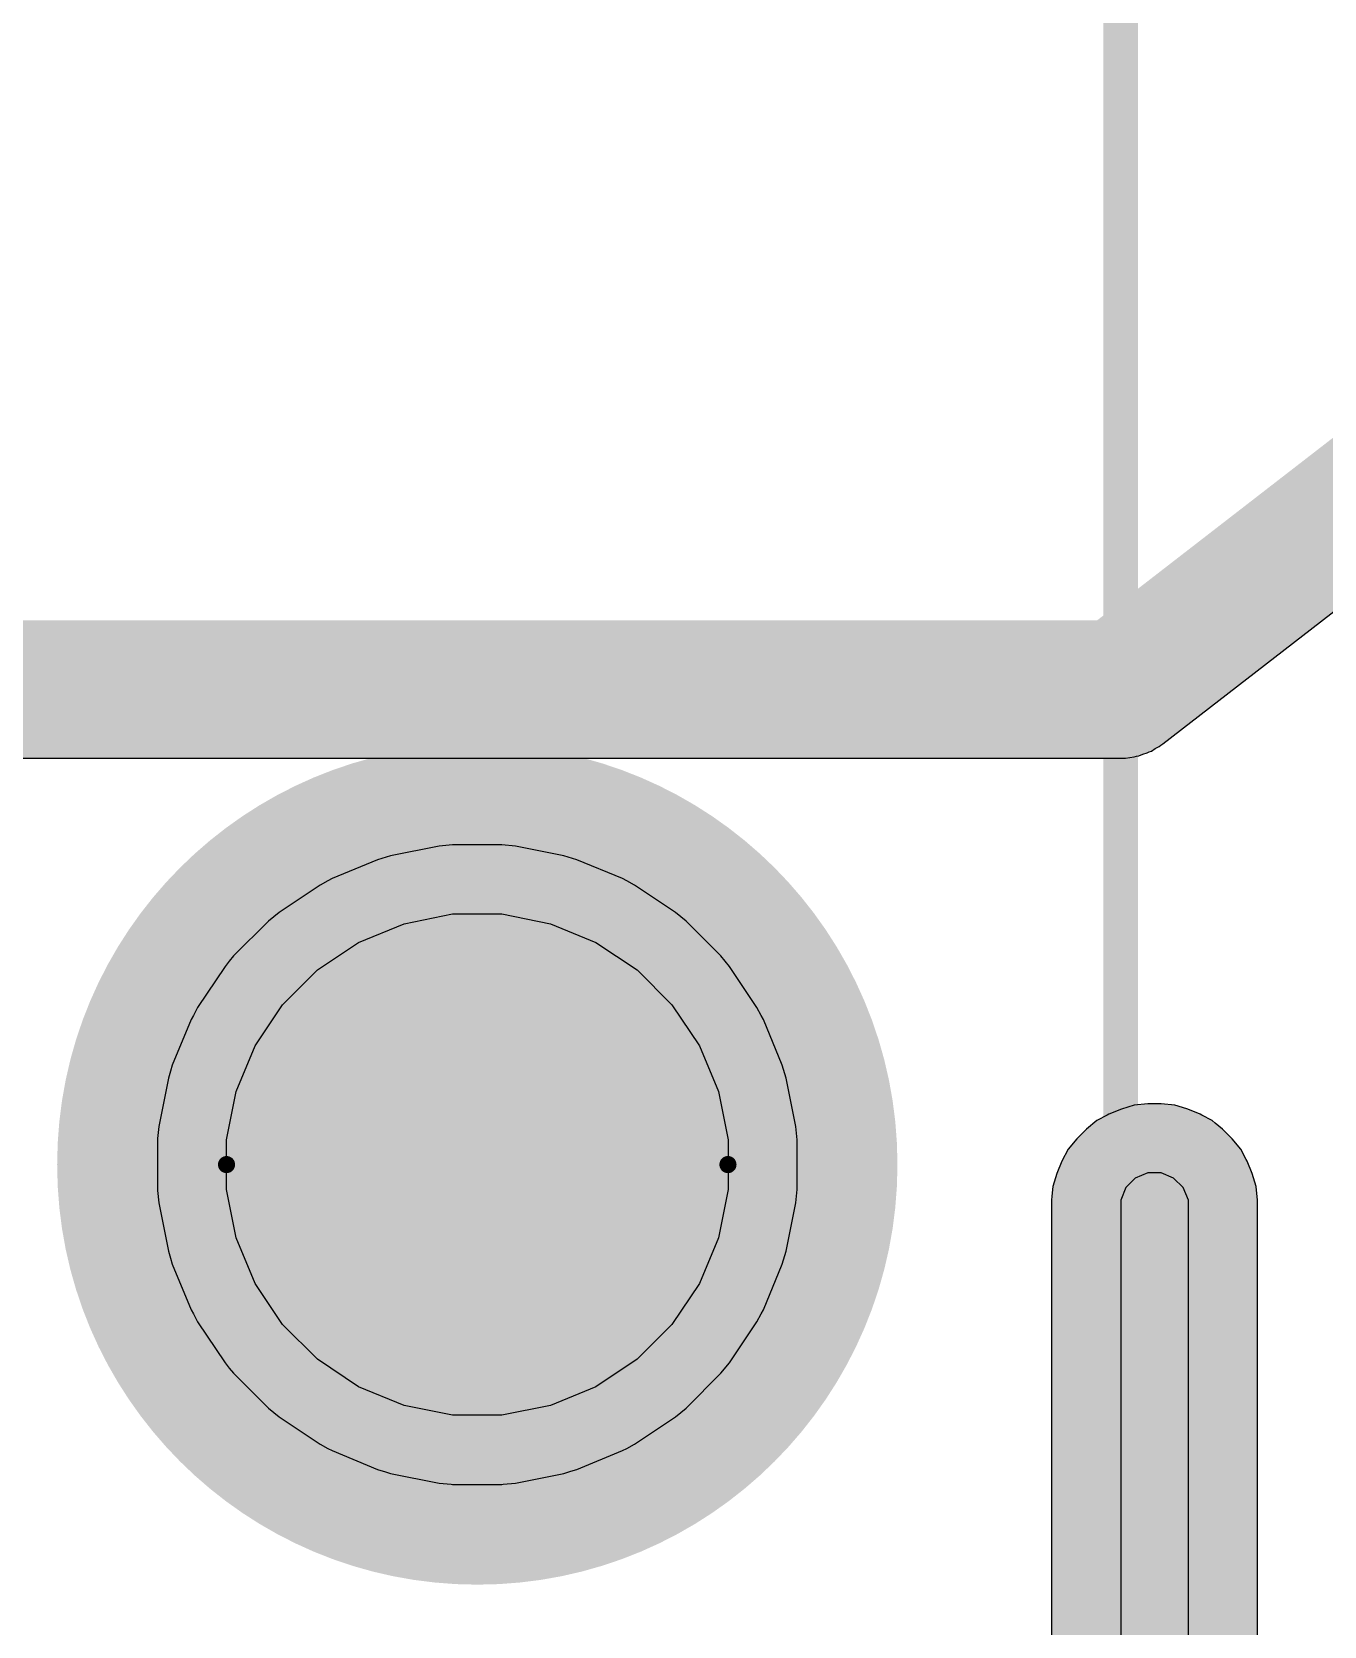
# Model space of a CAD drawing. Header units: inches. Extents: x -5 to 5450, y -4 to 5452.
# Drawn here: x 76.29 to 85.83, y 32.32 to 44.09 of the extents above; entities that cross this region are included whole.
import ezdxf

# ---------------------------------------------------------------- set-up
doc = ezdxf.new("R2010")
doc.units = ezdxf.units.IN
for name, color, linetype in [('Board_outline', 216, 'Continuous'), ('Bottom Layer', 5, 'Continuous'), ('Bottom Solder', 6, 'Continuous'), ('Ground', 76, 'Continuous'), ('Multi-Layer', 9, 'Continuous'), ('Pad Holes', 156, 'Continuous'), ('Power', 16, 'Continuous'), ('Top Layer', 1, 'Continuous'), ('Top Overlay', 2, 'Continuous'), ('Top Solder', 216, 'Continuous')]:
    doc.layers.add(name, color=color, linetype=linetype)

# ---------------------------------------------------------------- blocks, each defined once
blk = doc.blocks.new('S______152')
at = {"layer": 'Bottom Layer'}
h = blk.add_hatch(color=5, dxfattribs=at)
edge = h.paths.add_edge_path()
edge.add_arc((0, 0), 3, 0, 360)
at = {"layer": 'Bottom Solder'}
h = blk.add_hatch(color=6, dxfattribs=at)
edge = h.paths.add_edge_path()
edge.add_arc((0, 0), 3.102, 0, 360)
at = {"layer": 'Ground'}
h = blk.add_hatch(color=76, dxfattribs=at)
edge = h.paths.add_edge_path()
edge.add_arc((0, 0), 2.358, 0, 360)
at = {"layer": 'Multi-Layer'}
h = blk.add_hatch(color=9, dxfattribs=at)
edge = h.paths.add_edge_path()
edge.add_arc((0, 0), 3, 0, 360)
at = {"layer": 'Pad Holes'}
h = blk.add_hatch(color=7, dxfattribs=at)
edge = h.paths.add_edge_path()
edge.add_arc((0, 0), 1.85, 0, 360)
at = {"layer": 'Power'}
h = blk.add_hatch(color=16, dxfattribs=at)
edge = h.paths.add_edge_path()
edge.add_arc((0, 0), 2.358, 0, 360)
at = {"layer": 'Top Layer'}
h = blk.add_hatch(color=1, dxfattribs=at)
edge = h.paths.add_edge_path()
edge.add_arc((0, 0), 3, 0, 360)
at = {"layer": 'Top Solder'}
h = blk.add_hatch(color=216, dxfattribs=at)
edge = h.paths.add_edge_path()
edge.add_arc((0, 0), 3.102, 0, 360)

msp = doc.modelspace()

# ---------------------------------------------------------------- linework, layer by layer
at = {"layer": 'Board_outline'}
for points in [[(84.33, 39.237, 0.254, 0.254, 0), (87.5, 41.691, 0.254, 0.254, 0)], [(84.33, 39.237, 0.254, 0.254, 0), (87.5, 41.691, 0.254, 0.254, 0)], [(12.33, 39.237, 0.254, 0.254, 0), (84.33, 39.237, 0.254, 0.254, 0)], [(12.33, 39.237, 0.254, 0.254, 0), (84.33, 39.237, 0.254, 0.254, 0)], [(84.33, 35.414, 0.254, 0.254, -1), (84.83, 35.414, 0.254, 0.254, 0)], [(84.33, 30.414, 0.254, 0.254, 0), (84.33, 35.414, 0.254, 0.254, 0)], [(84.83, 30.414, 0.254, 0.254, 0), (84.83, 35.414, 0.254, 0.254, 0)]]:
    msp.add_lwpolyline(points, format="xyseb", dxfattribs=at)
for points in [[(84.266, 39.237, 0.127, 0.127, 1), (84.393, 39.237, 0.127, 0.127, 1)], [(84.266, 39.237, 0.127, 0.127, 1), (84.393, 39.237, 0.127, 0.127, 1)], [(84.266, 39.237, 0.127, 0.127, 1), (84.393, 39.237, 0.127, 0.127, 1)], [(84.266, 39.237, 0.127, 0.127, 1), (84.393, 39.237, 0.127, 0.127, 1)], [(81.431, 35.726, 0.127, 0.127, 1), (77.729, 35.726, 0.127, 0.127, 1)], [(77.697, 35.726, 0.0635, 0.0635, 1), (77.76, 35.726, 0.0635, 0.0635, 1)], [(81.399, 35.726, 0.0635, 0.0635, 1), (81.462, 35.726, 0.0635, 0.0635, 1)], [(84.266, 35.414, 0.127, 0.127, 1), (84.393, 35.414, 0.127, 0.127, 1)], [(84.266, 35.414, 0.127, 0.127, 1), (84.393, 35.414, 0.127, 0.127, 1)], [(84.766, 35.414, 0.127, 0.127, 1), (84.893, 35.414, 0.127, 0.127, 1)], [(84.766, 35.414, 0.127, 0.127, 1), (84.893, 35.414, 0.127, 0.127, 1)]]:
    msp.add_lwpolyline(points, format="xyseb", close=True, dxfattribs=at)
at = {"layer": 'Ground'}
for p, q in [((84.642, 38.834), (87.813, 41.288)), ((84.365, 38.728), (84.397, 38.733)), ((84.397, 38.733), (84.429, 38.737)), ((84.429, 38.737), (84.446, 38.742)), ((84.446, 38.742), (84.464, 38.745)), ((84.464, 38.745), (84.494, 38.756)), ((84.494, 38.756), (84.525, 38.766)), ((84.525, 38.766), (84.541, 38.774)), ((84.541, 38.774), (84.557, 38.78)), ((84.557, 38.78), (84.585, 38.798)), ((84.585, 38.798), (84.613, 38.813)), ((84.613, 38.813), (84.627, 38.824)), ((84.627, 38.824), (84.642, 38.834)), ((12.33, 38.727), (84.33, 38.727)), ((84.33, 38.727), (84.347, 38.728)), ((84.347, 38.728), (84.365, 38.728)), ((79.298, 38.077), (78.94, 38.006)), ((79.397, 38.087), (79.298, 38.077)), ((79.762, 38.087), (79.397, 38.087)), ((79.397, 38.087), (79.397, 38.087)), ((79.397, 38.087), (79.397, 38.087)), ((79.862, 38.077), (79.762, 38.087)), ((80.219, 38.006), (79.862, 38.077)), ((78.844, 37.977), (78.508, 37.838)), ((78.94, 38.006), (78.844, 37.977)), ((78.94, 38.006), (78.94, 38.006)), ((80.315, 37.977), (80.219, 38.006)), ((80.652, 37.838), (80.315, 37.977)), ((78.419, 37.79), (78.116, 37.588)), ((78.477, 37.821), (78.419, 37.79)), ((78.508, 37.838), (78.477, 37.821)), ((80.683, 37.821), (80.652, 37.838)), ((80.74, 37.79), (80.683, 37.821)), ((81.043, 37.588), (80.74, 37.79)), ((78.116, 37.588), (78.039, 37.524)), ((81.082, 37.556), (81.043, 37.588)), ((81.121, 37.524), (81.082, 37.556)), ((78.039, 37.524), (77.781, 37.267)), ((81.378, 37.267), (81.121, 37.524)), ((77.749, 37.228), (77.718, 37.189)), ((77.781, 37.267), (77.749, 37.228)), ((81.442, 37.189), (81.378, 37.267)), ((77.718, 37.189), (77.515, 36.886)), ((81.644, 36.886), (81.442, 37.189)), ((77.515, 36.886), (77.484, 36.828)), ((81.675, 36.828), (81.644, 36.886)), ((77.468, 36.798), (77.328, 36.461)), ((77.484, 36.828), (77.468, 36.798)), ((81.692, 36.798), (81.675, 36.828)), ((81.831, 36.461), (81.692, 36.798)), ((77.315, 36.416), (77.299, 36.365)), ((77.328, 36.461), (77.315, 36.416)), ((81.86, 36.365), (81.831, 36.461)), ((77.299, 36.365), (77.228, 36.008)), ((81.931, 36.008), (81.86, 36.365)), ((81.86, 36.365), (81.86, 36.365)), ((84.43, 36.165), (84.335, 36.136)), ((84.53, 36.175), (84.43, 36.165)), ((84.629, 36.175), (84.53, 36.175)), ((84.53, 36.175), (84.53, 36.175)), ((84.53, 36.175), (84.53, 36.175)), ((84.729, 36.165), (84.629, 36.175)), ((84.629, 36.175), (84.629, 36.175)), ((84.629, 36.175), (84.629, 36.175)), ((84.787, 36.147), (84.729, 36.165)), ((84.825, 36.136), (84.787, 36.147)), ((84.154, 36.051), (84.077, 35.987)), ((84.231, 36.092), (84.154, 36.051)), ((84.243, 36.098), (84.231, 36.092)), ((84.335, 36.136), (84.243, 36.098)), ((84.243, 36.098), (84.243, 36.098)), ((84.243, 36.098), (84.243, 36.098)), ((84.243, 36.098), (84.243, 36.098)), ((84.917, 36.098), (84.825, 36.136)), ((84.825, 36.136), (84.825, 36.136)), ((84.825, 36.136), (84.825, 36.136)), ((84.93, 36.091), (84.917, 36.098)), ((84.917, 36.098), (84.917, 36.098)), ((84.917, 36.098), (84.917, 36.098)), ((84.917, 36.098), (84.917, 36.098)), ((85.005, 36.051), (84.93, 36.091)), ((85.027, 36.033), (85.005, 36.051)), ((85.005, 36.051), (85.005, 36.051)), ((85.005, 36.051), (85.005, 36.051)), ((85.082, 35.987), (85.027, 36.033)), ((77.219, 35.918), (77.218, 35.908)), ((77.218, 35.908), (77.218, 35.726)), ((77.228, 36.008), (77.219, 35.918)), ((81.941, 35.908), (81.931, 36.008)), ((81.941, 35.726), (81.941, 35.908)), ((81.941, 35.908), (81.941, 35.908)), ((81.941, 35.908), (81.941, 35.908)), ((84.007, 35.917), (83.943, 35.84)), ((84.077, 35.987), (84.007, 35.917)), ((85.153, 35.917), (85.082, 35.987)), ((85.216, 35.84), (85.153, 35.917)), ((83.943, 35.84), (83.896, 35.751)), ((85.257, 35.763), (85.216, 35.84)), ((77.218, 35.726), (77.218, 35.543)), ((81.941, 35.543), (81.941, 35.726)), ((83.896, 35.751), (83.858, 35.659)), ((83.896, 35.751), (83.896, 35.751)), ((83.896, 35.751), (83.896, 35.751)), ((85.263, 35.751), (85.257, 35.763)), ((85.301, 35.659), (85.263, 35.751)), ((85.263, 35.751), (85.263, 35.751)), ((85.263, 35.751), (85.263, 35.751)), ((85.263, 35.751), (85.263, 35.751)), ((83.829, 35.564), (83.822, 35.493)), ((83.858, 35.659), (83.829, 35.564)), ((85.33, 35.564), (85.301, 35.659)), ((85.34, 35.464), (85.33, 35.564)), ((77.218, 35.543), (77.219, 35.534)), ((77.219, 35.534), (77.228, 35.444)), ((77.228, 35.444), (77.299, 35.086)), ((81.86, 35.086), (81.931, 35.444)), ((81.931, 35.444), (81.941, 35.543)), ((81.941, 35.543), (81.941, 35.543)), ((81.941, 35.543), (81.941, 35.543)), ((83.822, 35.493), (83.819, 35.464)), ((83.819, 35.464), (83.819, 35.414)), ((85.34, 35.414), (85.34, 35.464)), ((85.34, 35.464), (85.34, 35.464)), ((85.34, 35.464), (85.34, 35.464)), ((83.819, 35.414), (83.819, 30.414)), ((85.34, 30.414), (85.34, 35.414)), ((77.299, 35.086), (77.315, 35.035)), ((81.831, 34.99), (81.86, 35.086)), ((81.86, 35.086), (81.86, 35.086)), ((77.315, 35.035), (77.328, 34.99)), ((77.328, 34.99), (77.468, 34.654)), ((81.692, 34.654), (81.831, 34.99)), ((77.468, 34.654), (77.484, 34.623)), ((77.484, 34.623), (77.515, 34.565)), ((81.644, 34.565), (81.675, 34.623)), ((81.675, 34.623), (81.692, 34.654)), ((77.515, 34.565), (77.718, 34.262)), ((81.442, 34.262), (81.644, 34.565)), ((77.718, 34.262), (77.749, 34.223)), ((81.378, 34.185), (81.442, 34.262)), ((77.749, 34.223), (77.781, 34.185)), ((77.781, 34.185), (78.039, 33.927)), ((81.121, 33.927), (81.378, 34.185)), ((78.039, 33.927), (78.116, 33.863)), ((81.082, 33.895), (81.121, 33.927)), ((78.116, 33.863), (78.419, 33.661)), ((80.74, 33.661), (81.043, 33.863)), ((81.043, 33.863), (81.082, 33.895)), ((78.419, 33.661), (78.477, 33.63)), ((78.477, 33.63), (78.508, 33.614)), ((78.508, 33.614), (78.844, 33.474)), ((80.315, 33.474), (80.652, 33.614)), ((80.652, 33.614), (80.683, 33.63)), ((80.683, 33.63), (80.74, 33.661)), ((78.844, 33.474), (78.903, 33.457)), ((78.903, 33.457), (78.94, 33.445)), ((78.94, 33.445), (79.298, 33.374)), ((79.862, 33.374), (80.219, 33.445)), ((80.219, 33.445), (80.27, 33.461)), ((80.27, 33.461), (80.315, 33.474)), ((79.298, 33.374), (79.388, 33.365)), ((79.388, 33.365), (79.397, 33.364)), ((79.397, 33.364), (79.762, 33.364)), ((79.762, 33.364), (79.772, 33.365)), ((79.772, 33.365), (79.862, 33.374))]:
    msp.add_line(p, q, dxfattribs=at)
for points in [[(84.33, 39.237, 1.016, 1.016, 0), (87.5, 41.691, 1.016, 1.016, 0)], [(12.33, 39.237, 1.016, 1.016, 0), (84.33, 39.237, 1.016, 1.016, 0)], [(79.04, 37.505, 1.016, 1.016, 0), (79.397, 37.577, 1.016, 1.016, 0)], [(79.397, 37.577, 1.016, 1.016, 0), (79.762, 37.577, 1.016, 1.016, 0)], [(79.762, 37.577, 1.016, 1.016, 0), (80.12, 37.505, 1.016, 1.016, 0)], [(78.703, 37.366, 1.016, 1.016, 0), (79.04, 37.505, 1.016, 1.016, 0)], [(80.12, 37.505, 1.016, 1.016, 0), (80.456, 37.366, 1.016, 1.016, 0)], [(78.4, 37.163, 1.016, 1.016, 0), (78.703, 37.366, 1.016, 1.016, 0)], [(80.456, 37.366, 1.016, 1.016, 0), (80.76, 37.163, 1.016, 1.016, 0)], [(78.142, 36.906, 1.016, 1.016, 0), (78.4, 37.163, 1.016, 1.016, 0)], [(80.76, 37.163, 1.016, 1.016, 0), (81.017, 36.906, 1.016, 1.016, 0)], [(77.939, 36.602, 1.016, 1.016, 0), (78.142, 36.906, 1.016, 1.016, 0)], [(81.017, 36.906, 1.016, 1.016, 0), (81.22, 36.602, 1.016, 1.016, 0)], [(77.8, 36.266, 1.016, 1.016, 0), (77.939, 36.602, 1.016, 1.016, 0)], [(81.22, 36.602, 1.016, 1.016, 0), (81.36, 36.266, 1.016, 1.016, 0)], [(77.729, 35.908, 1.016, 1.016, 0), (77.8, 36.266, 1.016, 1.016, 0)], [(81.36, 36.266, 1.016, 1.016, 0), (81.431, 35.908, 1.016, 1.016, 0)], [(77.729, 35.726, 1.016, 1.016, 0), (77.729, 35.908, 1.016, 1.016, 0)], [(81.431, 35.726, 1.016, 1.016, 0), (81.431, 35.908, 1.016, 1.016, 0)], [(77.729, 35.543, 1.016, 1.016, 0), (77.729, 35.726, 1.016, 1.016, 0)], [(81.431, 35.543, 1.016, 1.016, 0), (81.431, 35.726, 1.016, 1.016, 0)], [(84.438, 35.626, 1.016, 1.016, 0), (84.53, 35.664, 1.016, 1.016, 0)], [(84.53, 35.664, 1.016, 1.016, 0), (84.629, 35.664, 1.016, 1.016, 0)], [(84.629, 35.664, 1.016, 1.016, 0), (84.721, 35.626, 1.016, 1.016, 0)], [(77.729, 35.543, 1.016, 1.016, 0), (77.8, 35.186, 1.016, 1.016, 0)], [(81.36, 35.186, 1.016, 1.016, 0), (81.431, 35.543, 1.016, 1.016, 0)], [(84.33, 35.464, 1.016, 1.016, 0), (84.368, 35.556, 1.016, 1.016, 0)], [(84.368, 35.556, 1.016, 1.016, 0), (84.438, 35.626, 1.016, 1.016, 0)], [(84.721, 35.626, 1.016, 1.016, 0), (84.792, 35.556, 1.016, 1.016, 0)], [(84.792, 35.556, 1.016, 1.016, 0), (84.83, 35.464, 1.016, 1.016, 0)], [(84.33, 35.414, 1.016, 1.016, 0), (84.33, 35.464, 1.016, 1.016, 0)], [(84.33, 30.414, 1.016, 1.016, 0), (84.33, 35.414, 1.016, 1.016, 0)], [(84.83, 35.414, 1.016, 1.016, 0), (84.83, 35.464, 1.016, 1.016, 0)], [(84.83, 30.414, 1.016, 1.016, 0), (84.83, 35.414, 1.016, 1.016, 0)], [(77.8, 35.186, 1.016, 1.016, 0), (77.939, 34.849, 1.016, 1.016, 0)], [(81.22, 34.849, 1.016, 1.016, 0), (81.36, 35.186, 1.016, 1.016, 0)], [(77.939, 34.849, 1.016, 1.016, 0), (78.142, 34.546, 1.016, 1.016, 0)], [(81.017, 34.546, 1.016, 1.016, 0), (81.22, 34.849, 1.016, 1.016, 0)], [(78.142, 34.546, 1.016, 1.016, 0), (78.4, 34.288, 1.016, 1.016, 0)], [(80.76, 34.288, 1.016, 1.016, 0), (81.017, 34.546, 1.016, 1.016, 0)], [(78.4, 34.288, 1.016, 1.016, 0), (78.703, 34.085, 1.016, 1.016, 0)], [(80.456, 34.085, 1.016, 1.016, 0), (80.76, 34.288, 1.016, 1.016, 0)], [(78.703, 34.085, 1.016, 1.016, 0), (79.04, 33.946, 1.016, 1.016, 0)], [(80.12, 33.946, 1.016, 1.016, 0), (80.456, 34.085, 1.016, 1.016, 0)], [(79.04, 33.946, 1.016, 1.016, 0), (79.397, 33.875, 1.016, 1.016, 0)], [(79.397, 33.875, 1.016, 1.016, 0), (79.762, 33.875, 1.016, 1.016, 0)], [(79.762, 33.875, 1.016, 1.016, 0), (80.12, 33.946, 1.016, 1.016, 0)]]:
    msp.add_lwpolyline(points, format="xyseb", dxfattribs=at)
for points in [[(84.076, 39.237, 0.508, 0.508, 1), (84.584, 39.237, 0.508, 0.508, 1)], [(84.076, 39.237, 0.508, 0.508, 1), (84.584, 39.237, 0.508, 0.508, 1)], [(79.143, 37.577, 0.508, 0.508, 1), (79.651, 37.577, 0.508, 0.508, 1)], [(79.143, 37.577, 0.508, 0.508, 1), (79.651, 37.577, 0.508, 0.508, 1)], [(79.508, 37.577, 0.508, 0.508, 1), (80.016, 37.577, 0.508, 0.508, 1)], [(79.508, 37.577, 0.508, 0.508, 1), (80.016, 37.577, 0.508, 0.508, 1)], [(78.786, 37.505, 0.508, 0.508, 1), (79.294, 37.505, 0.508, 0.508, 1)], [(78.786, 37.505, 0.508, 0.508, 1), (79.294, 37.505, 0.508, 0.508, 1)], [(79.866, 37.505, 0.508, 0.508, 1), (80.374, 37.505, 0.508, 0.508, 1)], [(79.866, 37.505, 0.508, 0.508, 1), (80.374, 37.505, 0.508, 0.508, 1)], [(78.449, 37.366, 0.508, 0.508, 1), (78.957, 37.366, 0.508, 0.508, 1)], [(78.449, 37.366, 0.508, 0.508, 1), (78.957, 37.366, 0.508, 0.508, 1)], [(80.202, 37.366, 0.508, 0.508, 1), (80.71, 37.366, 0.508, 0.508, 1)], [(80.202, 37.366, 0.508, 0.508, 1), (80.71, 37.366, 0.508, 0.508, 1)], [(78.146, 37.163, 0.508, 0.508, 1), (78.654, 37.163, 0.508, 0.508, 1)], [(78.146, 37.163, 0.508, 0.508, 1), (78.654, 37.163, 0.508, 0.508, 1)], [(80.506, 37.163, 0.508, 0.508, 1), (81.014, 37.163, 0.508, 0.508, 1)], [(80.506, 37.163, 0.508, 0.508, 1), (81.014, 37.163, 0.508, 0.508, 1)], [(77.888, 36.906, 0.508, 0.508, 1), (78.396, 36.906, 0.508, 0.508, 1)], [(77.888, 36.906, 0.508, 0.508, 1), (78.396, 36.906, 0.508, 0.508, 1)], [(80.763, 36.906, 0.508, 0.508, 1), (81.271, 36.906, 0.508, 0.508, 1)], [(80.763, 36.906, 0.508, 0.508, 1), (81.271, 36.906, 0.508, 0.508, 1)], [(77.685, 36.602, 0.508, 0.508, 1), (78.193, 36.602, 0.508, 0.508, 1)], [(77.685, 36.602, 0.508, 0.508, 1), (78.193, 36.602, 0.508, 0.508, 1)], [(80.966, 36.602, 0.508, 0.508, 1), (81.474, 36.602, 0.508, 0.508, 1)], [(80.966, 36.602, 0.508, 0.508, 1), (81.474, 36.602, 0.508, 0.508, 1)], [(77.546, 36.266, 0.508, 0.508, 1), (78.054, 36.266, 0.508, 0.508, 1)], [(77.546, 36.266, 0.508, 0.508, 1), (78.054, 36.266, 0.508, 0.508, 1)], [(81.106, 36.266, 0.508, 0.508, 1), (81.614, 36.266, 0.508, 0.508, 1)], [(81.106, 36.266, 0.508, 0.508, 1), (81.614, 36.266, 0.508, 0.508, 1)], [(77.475, 35.908, 0.508, 0.508, 1), (77.983, 35.908, 0.508, 0.508, 1)], [(77.475, 35.908, 0.508, 0.508, 1), (77.983, 35.908, 0.508, 0.508, 1)], [(81.177, 35.908, 0.508, 0.508, 1), (81.685, 35.908, 0.508, 0.508, 1)], [(81.177, 35.908, 0.508, 0.508, 1), (81.685, 35.908, 0.508, 0.508, 1)], [(77.475, 35.726, 0.508, 0.508, 1), (77.983, 35.726, 0.508, 0.508, 1)], [(77.475, 35.726, 0.508, 0.508, 1), (77.983, 35.726, 0.508, 0.508, 1)], [(81.177, 35.726, 0.508, 0.508, 1), (81.685, 35.726, 0.508, 0.508, 1)], [(81.177, 35.726, 0.508, 0.508, 1), (81.685, 35.726, 0.508, 0.508, 1)], [(84.276, 35.664, 0.508, 0.508, 1), (84.784, 35.664, 0.508, 0.508, 1)], [(84.276, 35.664, 0.508, 0.508, 1), (84.784, 35.664, 0.508, 0.508, 1)], [(84.375, 35.664, 0.508, 0.508, 1), (84.883, 35.664, 0.508, 0.508, 1)], [(84.375, 35.664, 0.508, 0.508, 1), (84.883, 35.664, 0.508, 0.508, 1)], [(77.475, 35.543, 0.508, 0.508, 1), (77.983, 35.543, 0.508, 0.508, 1)], [(77.475, 35.543, 0.508, 0.508, 1), (77.983, 35.543, 0.508, 0.508, 1)], [(81.177, 35.543, 0.508, 0.508, 1), (81.685, 35.543, 0.508, 0.508, 1)], [(81.177, 35.543, 0.508, 0.508, 1), (81.685, 35.543, 0.508, 0.508, 1)], [(84.114, 35.556, 0.508, 0.508, 1), (84.622, 35.556, 0.508, 0.508, 1)], [(84.114, 35.556, 0.508, 0.508, 1), (84.622, 35.556, 0.508, 0.508, 1)], [(84.184, 35.626, 0.508, 0.508, 1), (84.692, 35.626, 0.508, 0.508, 1)], [(84.184, 35.626, 0.508, 0.508, 1), (84.692, 35.626, 0.508, 0.508, 1)], [(84.467, 35.626, 0.508, 0.508, 1), (84.975, 35.626, 0.508, 0.508, 1)], [(84.467, 35.626, 0.508, 0.508, 1), (84.975, 35.626, 0.508, 0.508, 1)], [(84.538, 35.556, 0.508, 0.508, 1), (85.046, 35.556, 0.508, 0.508, 1)], [(84.538, 35.556, 0.508, 0.508, 1), (85.046, 35.556, 0.508, 0.508, 1)], [(84.076, 35.464, 0.508, 0.508, 1), (84.584, 35.464, 0.508, 0.508, 1)], [(84.076, 35.464, 0.508, 0.508, 1), (84.584, 35.464, 0.508, 0.508, 1)], [(84.076, 35.414, 0.508, 0.508, 1), (84.584, 35.414, 0.508, 0.508, 1)], [(84.076, 35.414, 0.508, 0.508, 1), (84.584, 35.414, 0.508, 0.508, 1)], [(84.576, 35.464, 0.508, 0.508, 1), (85.084, 35.464, 0.508, 0.508, 1)], [(84.576, 35.464, 0.508, 0.508, 1), (85.084, 35.464, 0.508, 0.508, 1)], [(84.576, 35.414, 0.508, 0.508, 1), (85.084, 35.414, 0.508, 0.508, 1)], [(84.576, 35.414, 0.508, 0.508, 1), (85.084, 35.414, 0.508, 0.508, 1)], [(77.546, 35.186, 0.508, 0.508, 1), (78.054, 35.186, 0.508, 0.508, 1)], [(77.546, 35.186, 0.508, 0.508, 1), (78.054, 35.186, 0.508, 0.508, 1)], [(81.106, 35.186, 0.508, 0.508, 1), (81.614, 35.186, 0.508, 0.508, 1)], [(81.106, 35.186, 0.508, 0.508, 1), (81.614, 35.186, 0.508, 0.508, 1)], [(77.685, 34.849, 0.508, 0.508, 1), (78.193, 34.849, 0.508, 0.508, 1)], [(77.685, 34.849, 0.508, 0.508, 1), (78.193, 34.849, 0.508, 0.508, 1)], [(80.966, 34.849, 0.508, 0.508, 1), (81.474, 34.849, 0.508, 0.508, 1)], [(80.966, 34.849, 0.508, 0.508, 1), (81.474, 34.849, 0.508, 0.508, 1)], [(77.888, 34.546, 0.508, 0.508, 1), (78.396, 34.546, 0.508, 0.508, 1)], [(77.888, 34.546, 0.508, 0.508, 1), (78.396, 34.546, 0.508, 0.508, 1)], [(80.763, 34.546, 0.508, 0.508, 1), (81.271, 34.546, 0.508, 0.508, 1)], [(80.763, 34.546, 0.508, 0.508, 1), (81.271, 34.546, 0.508, 0.508, 1)], [(78.146, 34.288, 0.508, 0.508, 1), (78.654, 34.288, 0.508, 0.508, 1)], [(78.146, 34.288, 0.508, 0.508, 1), (78.654, 34.288, 0.508, 0.508, 1)], [(80.506, 34.288, 0.508, 0.508, 1), (81.014, 34.288, 0.508, 0.508, 1)], [(80.506, 34.288, 0.508, 0.508, 1), (81.014, 34.288, 0.508, 0.508, 1)], [(78.449, 34.085, 0.508, 0.508, 1), (78.957, 34.085, 0.508, 0.508, 1)], [(78.449, 34.085, 0.508, 0.508, 1), (78.957, 34.085, 0.508, 0.508, 1)], [(80.202, 34.085, 0.508, 0.508, 1), (80.71, 34.085, 0.508, 0.508, 1)], [(80.202, 34.085, 0.508, 0.508, 1), (80.71, 34.085, 0.508, 0.508, 1)], [(78.786, 33.946, 0.508, 0.508, 1), (79.294, 33.946, 0.508, 0.508, 1)], [(78.786, 33.946, 0.508, 0.508, 1), (79.294, 33.946, 0.508, 0.508, 1)], [(79.143, 33.875, 0.508, 0.508, 1), (79.651, 33.875, 0.508, 0.508, 1)], [(79.143, 33.875, 0.508, 0.508, 1), (79.651, 33.875, 0.508, 0.508, 1)], [(79.508, 33.875, 0.508, 0.508, 1), (80.016, 33.875, 0.508, 0.508, 1)], [(79.508, 33.875, 0.508, 0.508, 1), (80.016, 33.875, 0.508, 0.508, 1)], [(79.866, 33.946, 0.508, 0.508, 1), (80.374, 33.946, 0.508, 0.508, 1)], [(79.866, 33.946, 0.508, 0.508, 1), (80.374, 33.946, 0.508, 0.508, 1)]]:
    msp.add_lwpolyline(points, format="xyseb", close=True, dxfattribs=at)
at = {"layer": 'Multi-Layer'}
for p, q in [((79.04, 37.505), (79.397, 37.577)), ((79.397, 37.577), (79.58, 37.577)), ((79.58, 37.577), (79.762, 37.577)), ((79.762, 37.577), (80.12, 37.505)), ((78.703, 37.366), (79.04, 37.505)), ((80.12, 37.505), (80.456, 37.366)), ((78.4, 37.163), (78.703, 37.366)), ((80.456, 37.366), (80.76, 37.163)), ((78.142, 36.906), (78.4, 37.163)), ((80.76, 37.163), (81.017, 36.906)), ((77.939, 36.602), (78.142, 36.906)), ((81.017, 36.906), (81.22, 36.602)), ((77.8, 36.266), (77.939, 36.602)), ((81.22, 36.602), (81.36, 36.266)), ((77.729, 35.908), (77.8, 36.266)), ((81.36, 36.266), (81.431, 35.908)), ((77.729, 35.726), (77.729, 35.908)), ((81.431, 35.908), (81.431, 35.726)), ((77.729, 35.543), (77.729, 35.726)), ((81.431, 35.726), (81.431, 35.543)), ((84.368, 35.556), (84.33, 35.464)), ((84.438, 35.626), (84.368, 35.556)), ((84.53, 35.664), (84.438, 35.626)), ((84.629, 35.664), (84.53, 35.664)), ((84.721, 35.626), (84.629, 35.664)), ((84.792, 35.556), (84.721, 35.626)), ((84.83, 35.464), (84.792, 35.556)), ((77.8, 35.186), (77.729, 35.543)), ((81.431, 35.543), (81.36, 35.186)), ((84.33, 35.464), (84.33, 35.414)), ((84.83, 35.414), (84.83, 35.464)), ((84.33, 35.414), (84.33, 30.414)), ((84.33, 35.414), (84.33, 35.414)), ((84.83, 30.414), (84.83, 35.414)), ((77.939, 34.849), (77.8, 35.186)), ((81.36, 35.186), (81.22, 34.849)), ((78.142, 34.546), (77.939, 34.849)), ((81.22, 34.849), (81.017, 34.546)), ((78.4, 34.288), (78.142, 34.546)), ((81.017, 34.546), (80.76, 34.288)), ((78.703, 34.085), (78.4, 34.288)), ((80.76, 34.288), (80.456, 34.085)), ((79.04, 33.946), (78.703, 34.085)), ((80.456, 34.085), (80.12, 33.946)), ((79.397, 33.875), (79.04, 33.946)), ((80.12, 33.946), (79.762, 33.875)), ((79.58, 33.875), (79.397, 33.875)), ((79.58, 33.875), (79.58, 33.875)), ((79.762, 33.875), (79.58, 33.875))]:
    msp.add_line(p, q, dxfattribs=at)
at = {"layer": 'Power'}
for p, q in [((84.642, 38.834), (87.813, 41.288)), ((84.365, 38.728), (84.397, 38.733)), ((84.397, 38.733), (84.429, 38.737)), ((84.429, 38.737), (84.446, 38.742)), ((84.446, 38.742), (84.464, 38.745)), ((84.464, 38.745), (84.494, 38.756)), ((84.494, 38.756), (84.525, 38.766)), ((84.525, 38.766), (84.541, 38.774)), ((84.541, 38.774), (84.557, 38.78)), ((84.557, 38.78), (84.585, 38.798)), ((84.585, 38.798), (84.613, 38.813)), ((84.613, 38.813), (84.627, 38.824)), ((84.627, 38.824), (84.642, 38.834)), ((12.33, 38.727), (84.33, 38.727)), ((84.33, 38.727), (84.347, 38.728)), ((84.347, 38.728), (84.365, 38.728)), ((79.298, 38.077), (78.94, 38.006)), ((79.397, 38.087), (79.298, 38.077)), ((79.762, 38.087), (79.397, 38.087)), ((79.397, 38.087), (79.397, 38.087)), ((79.397, 38.087), (79.397, 38.087)), ((79.862, 38.077), (79.762, 38.087)), ((80.219, 38.006), (79.862, 38.077)), ((78.844, 37.977), (78.508, 37.838)), ((78.94, 38.006), (78.844, 37.977)), ((78.94, 38.006), (78.94, 38.006)), ((80.315, 37.977), (80.219, 38.006)), ((80.652, 37.838), (80.315, 37.977)), ((78.419, 37.79), (78.116, 37.588)), ((78.477, 37.821), (78.419, 37.79)), ((78.508, 37.838), (78.477, 37.821)), ((80.683, 37.821), (80.652, 37.838)), ((80.74, 37.79), (80.683, 37.821)), ((81.043, 37.588), (80.74, 37.79)), ((78.116, 37.588), (78.039, 37.524)), ((81.082, 37.556), (81.043, 37.588)), ((81.121, 37.524), (81.082, 37.556)), ((78.039, 37.524), (77.781, 37.267)), ((81.378, 37.267), (81.121, 37.524)), ((77.749, 37.228), (77.718, 37.189)), ((77.781, 37.267), (77.749, 37.228)), ((81.442, 37.189), (81.378, 37.267)), ((77.718, 37.189), (77.515, 36.886)), ((81.644, 36.886), (81.442, 37.189)), ((77.515, 36.886), (77.484, 36.828)), ((81.675, 36.828), (81.644, 36.886)), ((77.468, 36.798), (77.328, 36.461)), ((77.484, 36.828), (77.468, 36.798)), ((81.692, 36.798), (81.675, 36.828)), ((81.831, 36.461), (81.692, 36.798)), ((77.315, 36.416), (77.299, 36.365)), ((77.328, 36.461), (77.315, 36.416)), ((81.86, 36.365), (81.831, 36.461)), ((77.299, 36.365), (77.228, 36.008)), ((81.931, 36.008), (81.86, 36.365)), ((81.86, 36.365), (81.86, 36.365)), ((84.43, 36.165), (84.335, 36.136)), ((84.53, 36.175), (84.43, 36.165)), ((84.629, 36.175), (84.53, 36.175)), ((84.53, 36.175), (84.53, 36.175)), ((84.53, 36.175), (84.53, 36.175)), ((84.729, 36.165), (84.629, 36.175)), ((84.629, 36.175), (84.629, 36.175)), ((84.629, 36.175), (84.629, 36.175)), ((84.787, 36.147), (84.729, 36.165)), ((84.825, 36.136), (84.787, 36.147)), ((84.154, 36.051), (84.077, 35.987)), ((84.231, 36.092), (84.154, 36.051)), ((84.243, 36.098), (84.231, 36.092)), ((84.335, 36.136), (84.243, 36.098)), ((84.243, 36.098), (84.243, 36.098)), ((84.243, 36.098), (84.243, 36.098)), ((84.243, 36.098), (84.243, 36.098)), ((84.917, 36.098), (84.825, 36.136)), ((84.825, 36.136), (84.825, 36.136)), ((84.825, 36.136), (84.825, 36.136)), ((84.93, 36.091), (84.917, 36.098)), ((84.917, 36.098), (84.917, 36.098)), ((84.917, 36.098), (84.917, 36.098)), ((84.917, 36.098), (84.917, 36.098)), ((85.005, 36.051), (84.93, 36.091)), ((85.027, 36.033), (85.005, 36.051)), ((85.005, 36.051), (85.005, 36.051)), ((85.005, 36.051), (85.005, 36.051)), ((85.082, 35.987), (85.027, 36.033)), ((77.219, 35.918), (77.218, 35.908)), ((77.218, 35.908), (77.218, 35.726)), ((77.228, 36.008), (77.219, 35.918)), ((81.941, 35.908), (81.931, 36.008)), ((81.941, 35.726), (81.941, 35.908)), ((81.941, 35.908), (81.941, 35.908)), ((81.941, 35.908), (81.941, 35.908)), ((84.007, 35.917), (83.943, 35.84)), ((84.077, 35.987), (84.007, 35.917)), ((85.153, 35.917), (85.082, 35.987)), ((85.216, 35.84), (85.153, 35.917)), ((83.943, 35.84), (83.896, 35.751)), ((85.257, 35.763), (85.216, 35.84)), ((77.218, 35.726), (77.218, 35.543)), ((81.941, 35.543), (81.941, 35.726)), ((83.896, 35.751), (83.858, 35.659)), ((83.896, 35.751), (83.896, 35.751)), ((83.896, 35.751), (83.896, 35.751)), ((85.263, 35.751), (85.257, 35.763)), ((85.301, 35.659), (85.263, 35.751)), ((85.263, 35.751), (85.263, 35.751)), ((85.263, 35.751), (85.263, 35.751)), ((85.263, 35.751), (85.263, 35.751)), ((83.829, 35.564), (83.822, 35.493)), ((83.858, 35.659), (83.829, 35.564)), ((85.33, 35.564), (85.301, 35.659)), ((85.34, 35.464), (85.33, 35.564)), ((77.218, 35.543), (77.219, 35.534)), ((77.219, 35.534), (77.228, 35.444)), ((77.228, 35.444), (77.299, 35.086)), ((81.86, 35.086), (81.931, 35.444)), ((81.931, 35.444), (81.941, 35.543)), ((81.941, 35.543), (81.941, 35.543)), ((81.941, 35.543), (81.941, 35.543)), ((83.822, 35.493), (83.819, 35.464)), ((83.819, 35.464), (83.819, 35.414)), ((85.34, 35.414), (85.34, 35.464)), ((85.34, 35.464), (85.34, 35.464)), ((85.34, 35.464), (85.34, 35.464)), ((83.819, 35.414), (83.819, 30.414)), ((85.34, 30.414), (85.34, 35.414)), ((77.299, 35.086), (77.315, 35.035)), ((81.831, 34.99), (81.86, 35.086)), ((81.86, 35.086), (81.86, 35.086)), ((77.315, 35.035), (77.328, 34.99)), ((77.328, 34.99), (77.468, 34.654)), ((81.692, 34.654), (81.831, 34.99)), ((77.468, 34.654), (77.484, 34.623)), ((77.484, 34.623), (77.515, 34.565)), ((81.644, 34.565), (81.675, 34.623)), ((81.675, 34.623), (81.692, 34.654)), ((77.515, 34.565), (77.718, 34.262)), ((81.442, 34.262), (81.644, 34.565)), ((77.718, 34.262), (77.749, 34.223)), ((81.378, 34.185), (81.442, 34.262)), ((77.749, 34.223), (77.781, 34.185)), ((77.781, 34.185), (78.039, 33.927)), ((81.121, 33.927), (81.378, 34.185)), ((78.039, 33.927), (78.116, 33.863)), ((81.082, 33.895), (81.121, 33.927)), ((78.116, 33.863), (78.419, 33.661)), ((80.74, 33.661), (81.043, 33.863)), ((81.043, 33.863), (81.082, 33.895)), ((78.419, 33.661), (78.477, 33.63)), ((78.477, 33.63), (78.508, 33.614)), ((78.508, 33.614), (78.844, 33.474)), ((80.315, 33.474), (80.652, 33.614)), ((80.652, 33.614), (80.683, 33.63)), ((80.683, 33.63), (80.74, 33.661)), ((78.844, 33.474), (78.903, 33.457)), ((78.903, 33.457), (78.94, 33.445)), ((78.94, 33.445), (79.298, 33.374)), ((79.862, 33.374), (80.219, 33.445)), ((80.219, 33.445), (80.27, 33.461)), ((80.27, 33.461), (80.315, 33.474)), ((79.298, 33.374), (79.388, 33.365)), ((79.388, 33.365), (79.397, 33.364)), ((79.397, 33.364), (79.762, 33.364)), ((79.762, 33.364), (79.772, 33.365)), ((79.772, 33.365), (79.862, 33.374))]:
    msp.add_line(p, q, dxfattribs=at)
for points in [[(84.33, 39.237, 1.016, 1.016, 0), (87.5, 41.691, 1.016, 1.016, 0)], [(12.33, 39.237, 1.016, 1.016, 0), (84.33, 39.237, 1.016, 1.016, 0)], [(79.04, 37.505, 1.016, 1.016, 0), (79.397, 37.577, 1.016, 1.016, 0)], [(79.397, 37.577, 1.016, 1.016, 0), (79.762, 37.577, 1.016, 1.016, 0)], [(79.762, 37.577, 1.016, 1.016, 0), (80.12, 37.505, 1.016, 1.016, 0)], [(78.703, 37.366, 1.016, 1.016, 0), (79.04, 37.505, 1.016, 1.016, 0)], [(80.12, 37.505, 1.016, 1.016, 0), (80.456, 37.366, 1.016, 1.016, 0)], [(78.4, 37.163, 1.016, 1.016, 0), (78.703, 37.366, 1.016, 1.016, 0)], [(80.456, 37.366, 1.016, 1.016, 0), (80.76, 37.163, 1.016, 1.016, 0)], [(78.142, 36.906, 1.016, 1.016, 0), (78.4, 37.163, 1.016, 1.016, 0)], [(80.76, 37.163, 1.016, 1.016, 0), (81.017, 36.906, 1.016, 1.016, 0)], [(77.939, 36.602, 1.016, 1.016, 0), (78.142, 36.906, 1.016, 1.016, 0)], [(81.017, 36.906, 1.016, 1.016, 0), (81.22, 36.602, 1.016, 1.016, 0)], [(77.8, 36.266, 1.016, 1.016, 0), (77.939, 36.602, 1.016, 1.016, 0)], [(81.22, 36.602, 1.016, 1.016, 0), (81.36, 36.266, 1.016, 1.016, 0)], [(77.729, 35.908, 1.016, 1.016, 0), (77.8, 36.266, 1.016, 1.016, 0)], [(81.36, 36.266, 1.016, 1.016, 0), (81.431, 35.908, 1.016, 1.016, 0)], [(77.729, 35.726, 1.016, 1.016, 0), (77.729, 35.908, 1.016, 1.016, 0)], [(81.431, 35.726, 1.016, 1.016, 0), (81.431, 35.908, 1.016, 1.016, 0)], [(77.729, 35.543, 1.016, 1.016, 0), (77.729, 35.726, 1.016, 1.016, 0)], [(81.431, 35.543, 1.016, 1.016, 0), (81.431, 35.726, 1.016, 1.016, 0)], [(84.438, 35.626, 1.016, 1.016, 0), (84.53, 35.664, 1.016, 1.016, 0)], [(84.53, 35.664, 1.016, 1.016, 0), (84.629, 35.664, 1.016, 1.016, 0)], [(84.629, 35.664, 1.016, 1.016, 0), (84.721, 35.626, 1.016, 1.016, 0)], [(77.729, 35.543, 1.016, 1.016, 0), (77.8, 35.186, 1.016, 1.016, 0)], [(81.36, 35.186, 1.016, 1.016, 0), (81.431, 35.543, 1.016, 1.016, 0)], [(84.33, 35.464, 1.016, 1.016, 0), (84.368, 35.556, 1.016, 1.016, 0)], [(84.368, 35.556, 1.016, 1.016, 0), (84.438, 35.626, 1.016, 1.016, 0)], [(84.721, 35.626, 1.016, 1.016, 0), (84.792, 35.556, 1.016, 1.016, 0)], [(84.792, 35.556, 1.016, 1.016, 0), (84.83, 35.464, 1.016, 1.016, 0)], [(84.33, 35.414, 1.016, 1.016, 0), (84.33, 35.464, 1.016, 1.016, 0)], [(84.33, 30.414, 1.016, 1.016, 0), (84.33, 35.414, 1.016, 1.016, 0)], [(84.83, 35.414, 1.016, 1.016, 0), (84.83, 35.464, 1.016, 1.016, 0)], [(84.83, 30.414, 1.016, 1.016, 0), (84.83, 35.414, 1.016, 1.016, 0)], [(77.8, 35.186, 1.016, 1.016, 0), (77.939, 34.849, 1.016, 1.016, 0)], [(81.22, 34.849, 1.016, 1.016, 0), (81.36, 35.186, 1.016, 1.016, 0)], [(77.939, 34.849, 1.016, 1.016, 0), (78.142, 34.546, 1.016, 1.016, 0)], [(81.017, 34.546, 1.016, 1.016, 0), (81.22, 34.849, 1.016, 1.016, 0)], [(78.142, 34.546, 1.016, 1.016, 0), (78.4, 34.288, 1.016, 1.016, 0)], [(80.76, 34.288, 1.016, 1.016, 0), (81.017, 34.546, 1.016, 1.016, 0)], [(78.4, 34.288, 1.016, 1.016, 0), (78.703, 34.085, 1.016, 1.016, 0)], [(80.456, 34.085, 1.016, 1.016, 0), (80.76, 34.288, 1.016, 1.016, 0)], [(78.703, 34.085, 1.016, 1.016, 0), (79.04, 33.946, 1.016, 1.016, 0)], [(80.12, 33.946, 1.016, 1.016, 0), (80.456, 34.085, 1.016, 1.016, 0)], [(79.04, 33.946, 1.016, 1.016, 0), (79.397, 33.875, 1.016, 1.016, 0)], [(79.397, 33.875, 1.016, 1.016, 0), (79.762, 33.875, 1.016, 1.016, 0)], [(79.762, 33.875, 1.016, 1.016, 0), (80.12, 33.946, 1.016, 1.016, 0)]]:
    msp.add_lwpolyline(points, format="xyseb", dxfattribs=at)
for points in [[(84.076, 39.237, 0.508, 0.508, 1), (84.584, 39.237, 0.508, 0.508, 1)], [(84.076, 39.237, 0.508, 0.508, 1), (84.584, 39.237, 0.508, 0.508, 1)], [(79.143, 37.577, 0.508, 0.508, 1), (79.651, 37.577, 0.508, 0.508, 1)], [(79.143, 37.577, 0.508, 0.508, 1), (79.651, 37.577, 0.508, 0.508, 1)], [(79.508, 37.577, 0.508, 0.508, 1), (80.016, 37.577, 0.508, 0.508, 1)], [(79.508, 37.577, 0.508, 0.508, 1), (80.016, 37.577, 0.508, 0.508, 1)], [(78.786, 37.505, 0.508, 0.508, 1), (79.294, 37.505, 0.508, 0.508, 1)], [(78.786, 37.505, 0.508, 0.508, 1), (79.294, 37.505, 0.508, 0.508, 1)], [(79.866, 37.505, 0.508, 0.508, 1), (80.374, 37.505, 0.508, 0.508, 1)], [(79.866, 37.505, 0.508, 0.508, 1), (80.374, 37.505, 0.508, 0.508, 1)], [(78.449, 37.366, 0.508, 0.508, 1), (78.957, 37.366, 0.508, 0.508, 1)], [(78.449, 37.366, 0.508, 0.508, 1), (78.957, 37.366, 0.508, 0.508, 1)], [(80.202, 37.366, 0.508, 0.508, 1), (80.71, 37.366, 0.508, 0.508, 1)], [(80.202, 37.366, 0.508, 0.508, 1), (80.71, 37.366, 0.508, 0.508, 1)], [(78.146, 37.163, 0.508, 0.508, 1), (78.654, 37.163, 0.508, 0.508, 1)], [(78.146, 37.163, 0.508, 0.508, 1), (78.654, 37.163, 0.508, 0.508, 1)], [(80.506, 37.163, 0.508, 0.508, 1), (81.014, 37.163, 0.508, 0.508, 1)], [(80.506, 37.163, 0.508, 0.508, 1), (81.014, 37.163, 0.508, 0.508, 1)], [(77.888, 36.906, 0.508, 0.508, 1), (78.396, 36.906, 0.508, 0.508, 1)], [(77.888, 36.906, 0.508, 0.508, 1), (78.396, 36.906, 0.508, 0.508, 1)], [(80.763, 36.906, 0.508, 0.508, 1), (81.271, 36.906, 0.508, 0.508, 1)], [(80.763, 36.906, 0.508, 0.508, 1), (81.271, 36.906, 0.508, 0.508, 1)], [(77.685, 36.602, 0.508, 0.508, 1), (78.193, 36.602, 0.508, 0.508, 1)], [(77.685, 36.602, 0.508, 0.508, 1), (78.193, 36.602, 0.508, 0.508, 1)], [(80.966, 36.602, 0.508, 0.508, 1), (81.474, 36.602, 0.508, 0.508, 1)], [(80.966, 36.602, 0.508, 0.508, 1), (81.474, 36.602, 0.508, 0.508, 1)], [(77.546, 36.266, 0.508, 0.508, 1), (78.054, 36.266, 0.508, 0.508, 1)], [(77.546, 36.266, 0.508, 0.508, 1), (78.054, 36.266, 0.508, 0.508, 1)], [(81.106, 36.266, 0.508, 0.508, 1), (81.614, 36.266, 0.508, 0.508, 1)], [(81.106, 36.266, 0.508, 0.508, 1), (81.614, 36.266, 0.508, 0.508, 1)], [(77.475, 35.908, 0.508, 0.508, 1), (77.983, 35.908, 0.508, 0.508, 1)], [(77.475, 35.908, 0.508, 0.508, 1), (77.983, 35.908, 0.508, 0.508, 1)], [(81.177, 35.908, 0.508, 0.508, 1), (81.685, 35.908, 0.508, 0.508, 1)], [(81.177, 35.908, 0.508, 0.508, 1), (81.685, 35.908, 0.508, 0.508, 1)], [(77.475, 35.726, 0.508, 0.508, 1), (77.983, 35.726, 0.508, 0.508, 1)], [(77.475, 35.726, 0.508, 0.508, 1), (77.983, 35.726, 0.508, 0.508, 1)], [(81.177, 35.726, 0.508, 0.508, 1), (81.685, 35.726, 0.508, 0.508, 1)], [(81.177, 35.726, 0.508, 0.508, 1), (81.685, 35.726, 0.508, 0.508, 1)], [(84.276, 35.664, 0.508, 0.508, 1), (84.784, 35.664, 0.508, 0.508, 1)], [(84.276, 35.664, 0.508, 0.508, 1), (84.784, 35.664, 0.508, 0.508, 1)], [(84.375, 35.664, 0.508, 0.508, 1), (84.883, 35.664, 0.508, 0.508, 1)], [(84.375, 35.664, 0.508, 0.508, 1), (84.883, 35.664, 0.508, 0.508, 1)], [(77.475, 35.543, 0.508, 0.508, 1), (77.983, 35.543, 0.508, 0.508, 1)], [(77.475, 35.543, 0.508, 0.508, 1), (77.983, 35.543, 0.508, 0.508, 1)], [(81.177, 35.543, 0.508, 0.508, 1), (81.685, 35.543, 0.508, 0.508, 1)], [(81.177, 35.543, 0.508, 0.508, 1), (81.685, 35.543, 0.508, 0.508, 1)], [(84.114, 35.556, 0.508, 0.508, 1), (84.622, 35.556, 0.508, 0.508, 1)], [(84.114, 35.556, 0.508, 0.508, 1), (84.622, 35.556, 0.508, 0.508, 1)], [(84.184, 35.626, 0.508, 0.508, 1), (84.692, 35.626, 0.508, 0.508, 1)], [(84.184, 35.626, 0.508, 0.508, 1), (84.692, 35.626, 0.508, 0.508, 1)], [(84.467, 35.626, 0.508, 0.508, 1), (84.975, 35.626, 0.508, 0.508, 1)], [(84.467, 35.626, 0.508, 0.508, 1), (84.975, 35.626, 0.508, 0.508, 1)], [(84.538, 35.556, 0.508, 0.508, 1), (85.046, 35.556, 0.508, 0.508, 1)], [(84.538, 35.556, 0.508, 0.508, 1), (85.046, 35.556, 0.508, 0.508, 1)], [(84.076, 35.464, 0.508, 0.508, 1), (84.584, 35.464, 0.508, 0.508, 1)], [(84.076, 35.464, 0.508, 0.508, 1), (84.584, 35.464, 0.508, 0.508, 1)], [(84.076, 35.414, 0.508, 0.508, 1), (84.584, 35.414, 0.508, 0.508, 1)], [(84.076, 35.414, 0.508, 0.508, 1), (84.584, 35.414, 0.508, 0.508, 1)], [(84.576, 35.464, 0.508, 0.508, 1), (85.084, 35.464, 0.508, 0.508, 1)], [(84.576, 35.464, 0.508, 0.508, 1), (85.084, 35.464, 0.508, 0.508, 1)], [(84.576, 35.414, 0.508, 0.508, 1), (85.084, 35.414, 0.508, 0.508, 1)], [(84.576, 35.414, 0.508, 0.508, 1), (85.084, 35.414, 0.508, 0.508, 1)], [(77.546, 35.186, 0.508, 0.508, 1), (78.054, 35.186, 0.508, 0.508, 1)], [(77.546, 35.186, 0.508, 0.508, 1), (78.054, 35.186, 0.508, 0.508, 1)], [(81.106, 35.186, 0.508, 0.508, 1), (81.614, 35.186, 0.508, 0.508, 1)], [(81.106, 35.186, 0.508, 0.508, 1), (81.614, 35.186, 0.508, 0.508, 1)], [(77.685, 34.849, 0.508, 0.508, 1), (78.193, 34.849, 0.508, 0.508, 1)], [(77.685, 34.849, 0.508, 0.508, 1), (78.193, 34.849, 0.508, 0.508, 1)], [(80.966, 34.849, 0.508, 0.508, 1), (81.474, 34.849, 0.508, 0.508, 1)], [(80.966, 34.849, 0.508, 0.508, 1), (81.474, 34.849, 0.508, 0.508, 1)], [(77.888, 34.546, 0.508, 0.508, 1), (78.396, 34.546, 0.508, 0.508, 1)], [(77.888, 34.546, 0.508, 0.508, 1), (78.396, 34.546, 0.508, 0.508, 1)], [(80.763, 34.546, 0.508, 0.508, 1), (81.271, 34.546, 0.508, 0.508, 1)], [(80.763, 34.546, 0.508, 0.508, 1), (81.271, 34.546, 0.508, 0.508, 1)], [(78.146, 34.288, 0.508, 0.508, 1), (78.654, 34.288, 0.508, 0.508, 1)], [(78.146, 34.288, 0.508, 0.508, 1), (78.654, 34.288, 0.508, 0.508, 1)], [(80.506, 34.288, 0.508, 0.508, 1), (81.014, 34.288, 0.508, 0.508, 1)], [(80.506, 34.288, 0.508, 0.508, 1), (81.014, 34.288, 0.508, 0.508, 1)], [(78.449, 34.085, 0.508, 0.508, 1), (78.957, 34.085, 0.508, 0.508, 1)], [(78.449, 34.085, 0.508, 0.508, 1), (78.957, 34.085, 0.508, 0.508, 1)], [(80.202, 34.085, 0.508, 0.508, 1), (80.71, 34.085, 0.508, 0.508, 1)], [(80.202, 34.085, 0.508, 0.508, 1), (80.71, 34.085, 0.508, 0.508, 1)], [(78.786, 33.946, 0.508, 0.508, 1), (79.294, 33.946, 0.508, 0.508, 1)], [(78.786, 33.946, 0.508, 0.508, 1), (79.294, 33.946, 0.508, 0.508, 1)], [(79.143, 33.875, 0.508, 0.508, 1), (79.651, 33.875, 0.508, 0.508, 1)], [(79.143, 33.875, 0.508, 0.508, 1), (79.651, 33.875, 0.508, 0.508, 1)], [(79.508, 33.875, 0.508, 0.508, 1), (80.016, 33.875, 0.508, 0.508, 1)], [(79.508, 33.875, 0.508, 0.508, 1), (80.016, 33.875, 0.508, 0.508, 1)], [(79.866, 33.946, 0.508, 0.508, 1), (80.374, 33.946, 0.508, 0.508, 1)], [(79.866, 33.946, 0.508, 0.508, 1), (80.374, 33.946, 0.508, 0.508, 1)]]:
    msp.add_lwpolyline(points, format="xyseb", close=True, dxfattribs=at)
at = {"layer": 'Top Overlay'}
msp.add_lwpolyline([(84.33, 30.795, 0.254, 0.254, 0), (84.33, 56.007, 0.254, 0.254, 0)], format="xyseb", dxfattribs=at)

# ---------------------------------------------------------------- block references
at = {"rotation": 180}
msp.add_blockref('S______152', (79.58, 35.726), dxfattribs=at)

doc.saveas('drawing.dxf')
